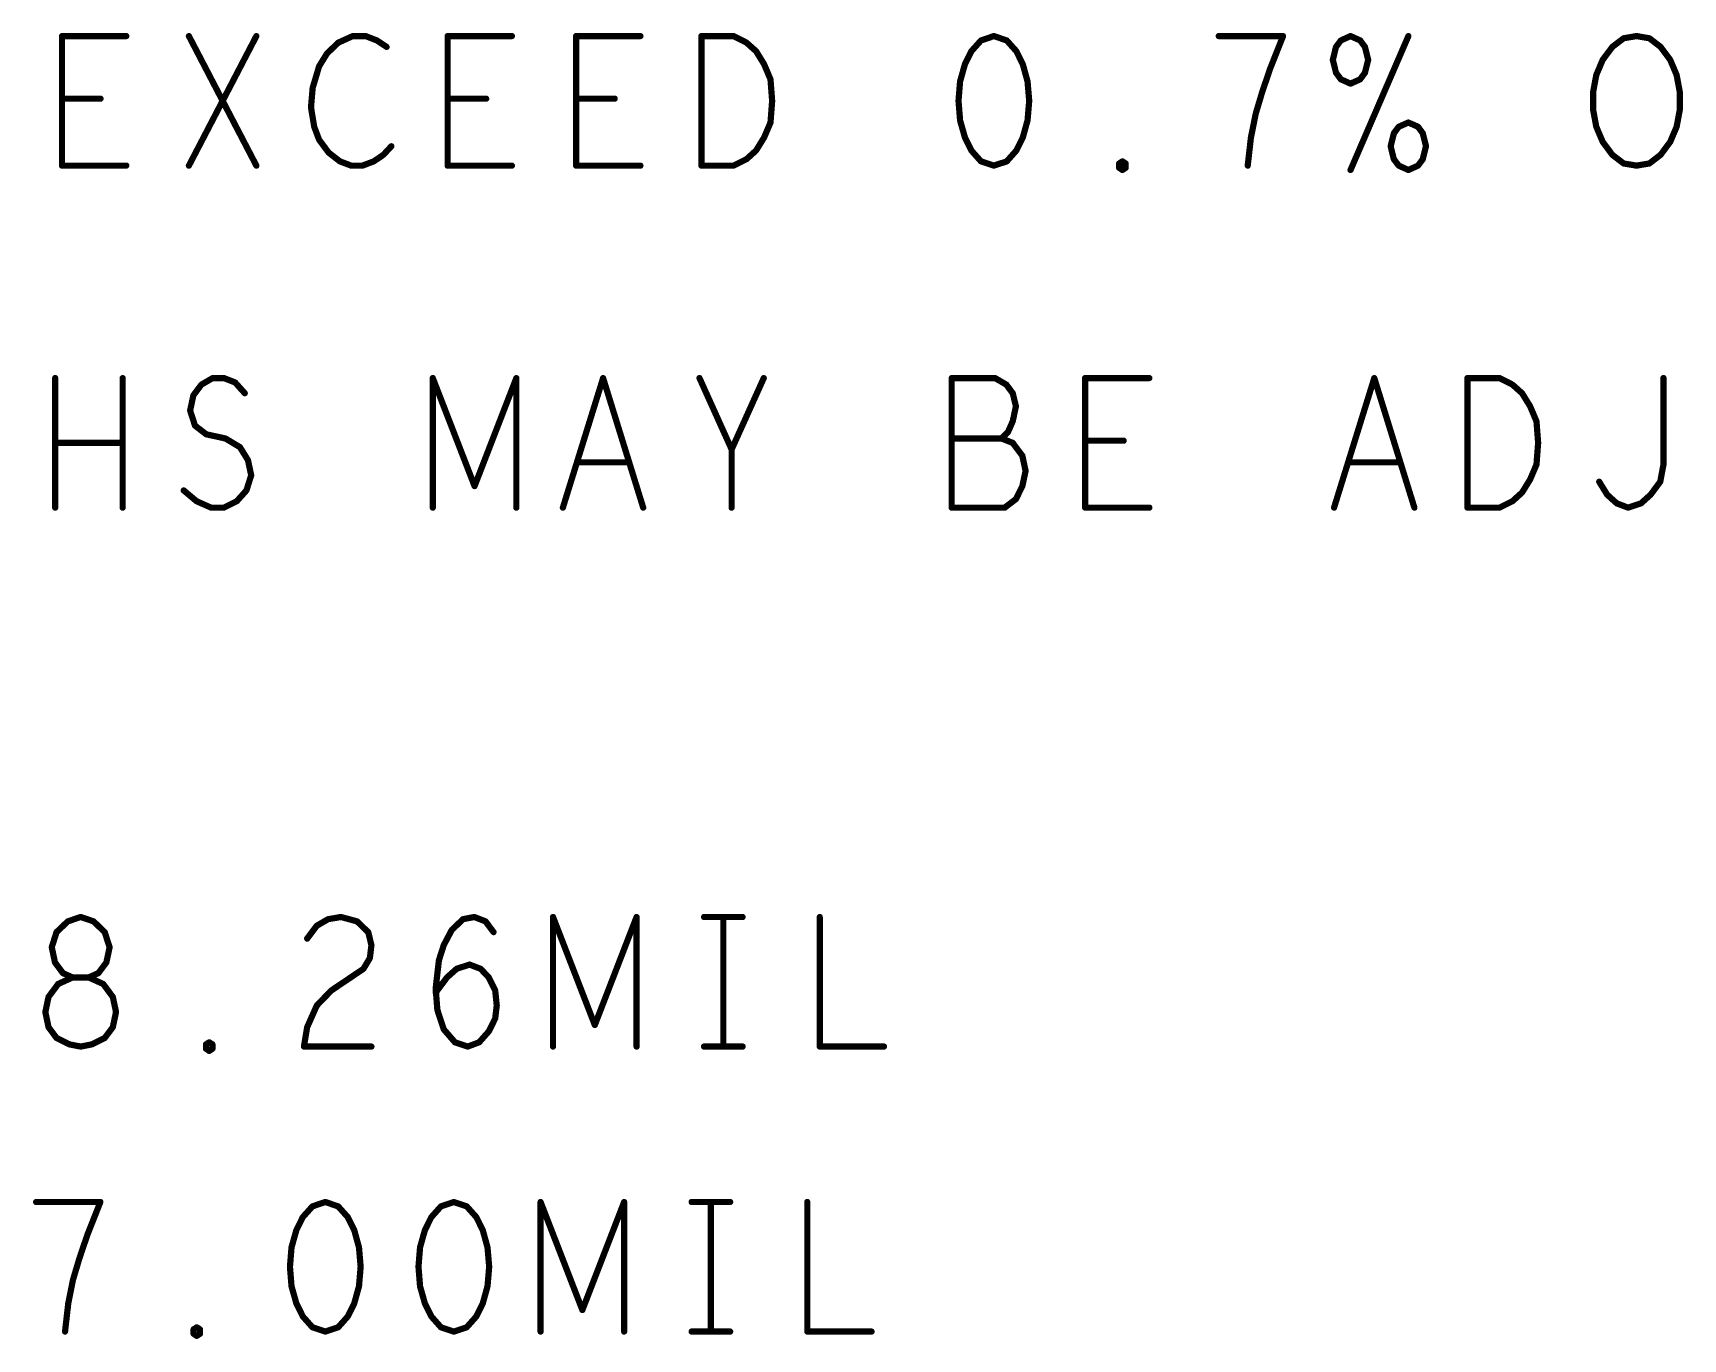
# Model space of a CAD drawing. Extents: x -18 to 16.1, y -6.6 to 15.5.
# Drawn here: x -12.851 to -11.259, y 9.844 to 11.104 of the extents above; entities that cross this region are included whole.
import ezdxf

# ---------------------------------------------------------------- set-up
doc = ezdxf.new("R2010")
doc.units = 0
doc.layers.get('0').update_dxf_attribs({"linetype": 'CONTINUOUS'})
doc.layers.add('FAB', color=13, linetype='CONTINUOUS')

# ---------------------------------------------------------------- blocks, each defined once
blk = doc.blocks.new('ROUND_1')
at = {"const_width": 0.003}
blk.add_lwpolyline([(-0.0015, 0, 1), (0.0015, 0, 1)], format="xyb", close=True, dxfattribs=at)

msp = doc.modelspace()

# ---------------------------------------------------------------- linework, layer by layer
at = {"layer": 'FAB', "const_width": 0.006}
for points in [[(-12.8229, 10.9761), (-12.8229, 11.1011)], [(-12.8229, 11.1011), (-12.7609, 11.1011)], [(-12.7005, 10.9761), (-12.6354, 11.1011)], [(-12.7005, 11.1011), (-12.6354, 10.9761)], [(-12.5563, 11.0948), (-12.5672, 11.0844)], [(-12.5424, 11.1011), (-12.5563, 11.0948)], [(-12.53, 11.1011), (-12.5424, 11.1011)], [(-12.5191, 11.0969), (-12.53, 11.1011)], [(-12.5098, 11.0907), (-12.5191, 11.0969)], [(-12.4509, 10.9761), (-12.4509, 11.1011)], [(-12.4509, 11.1011), (-12.3889, 11.1011)], [(-12.3269, 10.9761), (-12.3269, 11.1011)], [(-12.3269, 11.1011), (-12.2649, 11.1011)], [(-12.206, 10.9761), (-12.206, 11.1011)], [(-12.206, 11.1011), (-12.175, 11.1011)], [(-12.175, 11.1011), (-12.1626, 11.0948)], [(-12.1626, 11.0948), (-12.1533, 11.0865)], [(-11.9363, 11.0969), (-11.9456, 11.0865)], [(-11.9239, 11.1011), (-11.9363, 11.0969)], [(-11.9115, 11.0969), (-11.9239, 11.1011)], [(-11.9022, 11.0865), (-11.9115, 11.0969)], [(-11.6449, 11.1011), (-11.7069, 11.1011)], [(-11.6573, 11.0698), (-11.6449, 11.1011)], [(-11.5891, 11.0969), (-11.5938, 11.0907)], [(-11.5798, 11.1011), (-11.5891, 11.0969)], [(-11.5798, 10.9719), (-11.524, 11.1011)], [(-11.5705, 11.0969), (-11.5798, 11.1011)], [(-11.5659, 11.0907), (-11.5705, 11.0969)], [(-11.3272, 11.0907), (-11.3163, 11.099)], [(-11.3163, 11.099), (-11.3039, 11.1011)], [(-11.3039, 11.1011), (-11.2915, 11.099)], [(-11.2915, 11.099), (-11.2807, 11.0907)], [(-12.5672, 11.0844), (-12.5749, 11.0719)], [(-12.1533, 11.0865), (-12.1456, 11.074)], [(-11.9456, 11.0865), (-11.9518, 11.074)], [(-11.896, 11.074), (-11.9022, 11.0865)], [(-11.5938, 11.0907), (-11.5969, 11.0782)], [(-11.5969, 11.0782), (-11.5938, 11.0657)], [(-11.5628, 11.0782), (-11.5659, 11.0907)], [(-11.5659, 11.0657), (-11.5628, 11.0782)], [(-11.3427, 11.0636), (-11.3365, 11.0782)], [(-11.3365, 11.0782), (-11.3272, 11.0907)], [(-11.2807, 11.0907), (-11.2714, 11.0782)], [(-11.2714, 11.0782), (-11.2652, 11.0636)], [(-12.5749, 11.0719), (-12.5811, 11.0511)], [(-12.1456, 11.074), (-12.1394, 11.0594)], [(-11.9518, 11.074), (-11.9565, 11.0573)], [(-11.8914, 11.0573), (-11.896, 11.074)], [(-11.6651, 11.0469), (-11.6573, 11.0698)], [(-11.5938, 11.0657), (-11.5891, 11.0594)], [(-11.5705, 11.0594), (-11.5659, 11.0657)], [(-11.3458, 11.0469), (-11.3427, 11.0636)], [(-11.2652, 11.0636), (-11.2621, 11.0469)], [(-12.5811, 11.0511), (-12.5827, 11.0323)], [(-12.1394, 11.0594), (-12.1378, 11.0386)], [(-11.9565, 11.0573), (-11.958, 11.0386)], [(-11.8898, 11.0386), (-11.8914, 11.0573)], [(-11.6713, 11.0261), (-11.6651, 11.0469)], [(-11.5891, 11.0594), (-11.5798, 11.0552)], [(-11.5798, 11.0552), (-11.5705, 11.0594)], [(-11.3458, 11.0302), (-11.3458, 11.0469)], [(-11.2621, 11.0469), (-11.2621, 11.0302)], [(-12.7857, 11.0407), (-12.8229, 11.0407)], [(-12.5827, 11.0323), (-12.5796, 11.0136)], [(-12.4137, 11.0407), (-12.4509, 11.0407)], [(-12.2897, 11.0407), (-12.3269, 11.0407)], [(-12.1378, 11.0386), (-12.1394, 11.0177)], [(-11.958, 11.0386), (-11.9565, 11.0198)], [(-11.8914, 11.0198), (-11.8898, 11.0386)], [(-11.3427, 11.0136), (-11.3458, 11.0302)], [(-11.2621, 11.0302), (-11.2652, 11.0136)], [(-12.5796, 11.0136), (-12.5749, 11.0011)], [(-12.1394, 11.0177), (-12.1456, 11.0032)], [(-11.9565, 11.0198), (-11.9518, 11.0032)], [(-11.896, 11.0032), (-11.8914, 11.0198)], [(-11.6759, 11.0032), (-11.6713, 11.0261)], [(-11.5333, 11.0136), (-11.538, 11.0073)], [(-11.524, 11.0177), (-11.5333, 11.0136)], [(-11.5147, 11.0136), (-11.524, 11.0177)], [(-11.5101, 11.0073), (-11.5147, 11.0136)], [(-11.3365, 10.999), (-11.3427, 11.0136)], [(-11.2652, 11.0136), (-11.2714, 10.999)], [(-12.5749, 11.0011), (-12.5656, 10.9886)], [(-12.1456, 11.0032), (-12.1533, 10.9907)], [(-11.9518, 11.0032), (-11.9456, 10.9907)], [(-11.9022, 10.9907), (-11.896, 11.0032)], [(-11.679, 10.9761), (-11.6759, 11.0032)], [(-11.538, 11.0073), (-11.5411, 10.9948)], [(-11.507, 10.9948), (-11.5101, 11.0073)], [(-11.3272, 10.9865), (-11.3365, 10.999)], [(-11.2714, 10.999), (-11.2807, 10.9865)], [(-12.5656, 10.9886), (-12.5548, 10.9802)], [(-12.5222, 10.9802), (-12.5129, 10.9865)], [(-12.5129, 10.9865), (-12.5052, 10.9948)], [(-12.1626, 10.9823), (-12.175, 10.9761)], [(-12.1533, 10.9907), (-12.1626, 10.9823)], [(-11.9456, 10.9907), (-11.9363, 10.9802)], [(-11.9115, 10.9802), (-11.9022, 10.9907)], [(-11.5411, 10.9948), (-11.538, 10.9823)], [(-11.538, 10.9823), (-11.5333, 10.9761)], [(-11.5147, 10.9761), (-11.5101, 10.9823)], [(-11.5101, 10.9823), (-11.507, 10.9948)], [(-11.3163, 10.9782), (-11.3272, 10.9865)], [(-11.2807, 10.9865), (-11.2915, 10.9782)], [(-12.7609, 10.9761), (-12.8229, 10.9761)], [(-12.5548, 10.9802), (-12.5439, 10.9761)], [(-12.5439, 10.9761), (-12.5331, 10.9761)], [(-12.5331, 10.9761), (-12.5222, 10.9802)], [(-12.3889, 10.9761), (-12.4509, 10.9761)], [(-12.2649, 10.9761), (-12.3269, 10.9761)], [(-12.175, 10.9761), (-12.206, 10.9761)], [(-11.9363, 10.9802), (-11.9239, 10.9761)], [(-11.9239, 10.9761), (-11.9115, 10.9802)], [(-11.803, 10.9782), (-11.7999, 10.9802)], [(-11.803, 10.974), (-11.803, 10.9782)], [(-11.7999, 10.9719), (-11.803, 10.974)], [(-11.7999, 10.9802), (-11.7968, 10.9782)], [(-11.7968, 10.974), (-11.7999, 10.9719)], [(-11.7968, 10.9782), (-11.7968, 10.974)], [(-11.5333, 10.9761), (-11.524, 10.9719)], [(-11.524, 10.9719), (-11.5147, 10.9761)], [(-11.3039, 10.9761), (-11.3163, 10.9782)], [(-11.2915, 10.9782), (-11.3039, 10.9761)], [(-12.8295, 10.6461), (-12.8295, 10.7711)], [(-12.7644, 10.7711), (-12.7644, 10.6461)], [(-12.6962, 10.7544), (-12.6884, 10.7648)], [(-12.6884, 10.7648), (-12.6776, 10.7711)], [(-12.6776, 10.7711), (-12.6667, 10.7711)], [(-12.6667, 10.7711), (-12.6559, 10.7669)], [(-12.6559, 10.7669), (-12.6466, 10.7565)], [(-12.4652, 10.6461), (-12.4652, 10.7711)], [(-12.4652, 10.7711), (-12.4249, 10.6669)], [(-12.4249, 10.6669), (-12.3846, 10.7711)], [(-12.3846, 10.7711), (-12.3846, 10.6461)], [(-12.3397, 10.6461), (-12.3009, 10.7711)], [(-12.3009, 10.7711), (-12.2622, 10.6461)], [(-12.1769, 10.7023), (-12.2079, 10.7711)], [(-12.1459, 10.7711), (-12.1769, 10.7023)], [(-11.9227, 10.7711), (-11.9646, 10.7711)], [(-11.9646, 10.7711), (-11.9646, 10.6461)], [(-11.9119, 10.7648), (-11.9227, 10.7711)], [(-11.9057, 10.7565), (-11.9119, 10.7648)], [(-11.8359, 10.6461), (-11.8359, 10.7711)], [(-11.8359, 10.7711), (-11.7739, 10.7711)], [(-11.5957, 10.6461), (-11.5569, 10.7711)], [(-11.5569, 10.7711), (-11.5182, 10.6461)], [(-11.467, 10.6461), (-11.467, 10.7711)], [(-11.467, 10.7711), (-11.436, 10.7711)], [(-11.436, 10.7711), (-11.4236, 10.7648)], [(-11.4236, 10.7648), (-11.4143, 10.7565)], [(-11.2779, 10.6877), (-11.2779, 10.7711)], [(-12.6993, 10.7398), (-12.6962, 10.7544)], [(-11.9026, 10.744), (-11.9057, 10.7565)], [(-11.9057, 10.7294), (-11.9026, 10.744)], [(-11.4143, 10.7565), (-11.4066, 10.744)], [(-11.4066, 10.744), (-11.4004, 10.7294)], [(-12.6946, 10.7252), (-12.6993, 10.7398)], [(-11.9103, 10.719), (-11.9057, 10.7294)], [(-11.4004, 10.7294), (-11.3988, 10.7086)], [(-12.6838, 10.7169), (-12.6946, 10.7252)], [(-12.6652, 10.7128), (-12.6838, 10.7169)], [(-12.6512, 10.7044), (-12.6652, 10.7128)], [(-11.9165, 10.7128), (-11.9646, 10.7128)], [(-11.9165, 10.7128), (-11.9103, 10.719)], [(-11.9057, 10.7086), (-11.9165, 10.7128)], [(-11.7987, 10.7107), (-11.8359, 10.7107)], [(-12.7644, 10.7086), (-12.8295, 10.7086)], [(-12.6435, 10.6919), (-12.6512, 10.7044)], [(-12.1769, 10.6461), (-12.1769, 10.7023)], [(-11.8964, 10.6961), (-11.9057, 10.7086)], [(-11.8933, 10.6815), (-11.8964, 10.6961)], [(-11.3988, 10.7086), (-11.4004, 10.6877)], [(-12.6404, 10.6773), (-12.6435, 10.6919)], [(-12.2761, 10.6898), (-12.3257, 10.6898)], [(-11.8964, 10.6669), (-11.8933, 10.6815)], [(-11.5321, 10.6898), (-11.5817, 10.6898)], [(-11.4004, 10.6877), (-11.4066, 10.6732)], [(-11.281, 10.6711), (-11.2779, 10.6877)], [(-12.7055, 10.6627), (-12.6931, 10.6523)], [(-12.6543, 10.6523), (-12.645, 10.6627)], [(-12.645, 10.6627), (-12.6404, 10.6773)], [(-11.9026, 10.6544), (-11.8964, 10.6669)], [(-11.4066, 10.6732), (-11.4143, 10.6607)], [(-11.3399, 10.6711), (-11.3322, 10.6586)], [(-11.2903, 10.6586), (-11.281, 10.6711)], [(-12.6931, 10.6523), (-12.6791, 10.6461)], [(-12.6667, 10.6461), (-12.6543, 10.6523)], [(-11.9134, 10.6461), (-11.9026, 10.6544)], [(-11.4236, 10.6523), (-11.436, 10.6461)], [(-11.4143, 10.6607), (-11.4236, 10.6523)], [(-11.3322, 10.6586), (-11.3229, 10.6502)], [(-11.3229, 10.6502), (-11.312, 10.6461)], [(-11.312, 10.6461), (-11.2996, 10.6502)], [(-11.2996, 10.6502), (-11.2903, 10.6586)], [(-12.6791, 10.6461), (-12.6667, 10.6461)], [(-11.9646, 10.6461), (-11.9134, 10.6461)], [(-11.7739, 10.6461), (-11.8359, 10.6461)], [(-11.436, 10.6461), (-11.467, 10.6461)], [(-12.8173, 10.2469), (-12.8049, 10.2511)], [(-12.8049, 10.2511), (-12.7925, 10.2469)], [(-12.5771, 10.2427), (-12.5662, 10.249)], [(-12.5662, 10.249), (-12.5538, 10.2511)], [(-12.5538, 10.2511), (-12.5383, 10.2469)], [(-12.4469, 10.2386), (-12.436, 10.249)], [(-12.436, 10.249), (-12.4252, 10.2511)], [(-12.4252, 10.2511), (-12.4143, 10.2469)], [(-12.3492, 10.1261), (-12.3492, 10.2511)], [(-12.3492, 10.2511), (-12.3089, 10.1469)], [(-12.3089, 10.1469), (-12.2686, 10.2511)], [(-12.2686, 10.2511), (-12.2686, 10.1261)], [(-12.2035, 10.2511), (-12.1663, 10.2511)], [(-12.1849, 10.2511), (-12.1849, 10.1261)], [(-12.0919, 10.2511), (-12.0919, 10.1261)], [(-12.8328, 10.2219), (-12.8282, 10.2365)], [(-12.8282, 10.2365), (-12.8173, 10.2469)], [(-12.7925, 10.2469), (-12.7817, 10.2365)], [(-12.7817, 10.2365), (-12.777, 10.2219)], [(-12.5864, 10.2303), (-12.5771, 10.2427)], [(-12.5383, 10.2469), (-12.5275, 10.2365)], [(-12.5275, 10.2365), (-12.5244, 10.224)], [(-12.4546, 10.224), (-12.4469, 10.2386)], [(-12.4143, 10.2469), (-12.4066, 10.2365)], [(-12.8297, 10.2073), (-12.8328, 10.2219)], [(-12.777, 10.2219), (-12.7801, 10.2073)], [(-12.5244, 10.224), (-12.5259, 10.2115)], [(-12.4593, 10.2094), (-12.4546, 10.224)], [(-12.822, 10.1969), (-12.8297, 10.2073)], [(-12.7801, 10.2073), (-12.7879, 10.1969)], [(-12.5321, 10.2011), (-12.5631, 10.1802)], [(-12.5259, 10.2115), (-12.5321, 10.2011)], [(-12.4624, 10.1823), (-12.4593, 10.2094)], [(-12.4515, 10.1928), (-12.4422, 10.2011)], [(-12.4422, 10.2011), (-12.4298, 10.2052)], [(-12.4298, 10.2052), (-12.419, 10.2011)], [(-12.419, 10.2011), (-12.4112, 10.1928)], [(-12.8266, 10.1865), (-12.8359, 10.174)], [(-12.8127, 10.1928), (-12.8266, 10.1865)], [(-12.8127, 10.1928), (-12.822, 10.1969)], [(-12.7972, 10.1928), (-12.8127, 10.1928)], [(-12.7972, 10.1928), (-12.8127, 10.1928)], [(-12.7879, 10.1969), (-12.7972, 10.1928)], [(-12.7832, 10.1865), (-12.7972, 10.1928)], [(-12.7739, 10.174), (-12.7832, 10.1865)], [(-12.4624, 10.1782), (-12.4515, 10.1928)], [(-12.4112, 10.1928), (-12.405, 10.1802)], [(-12.8359, 10.174), (-12.839, 10.1594)], [(-12.7708, 10.1594), (-12.7739, 10.174)], [(-12.5631, 10.1802), (-12.5771, 10.1657)], [(-12.4608, 10.1615), (-12.4624, 10.1823)], [(-12.405, 10.1802), (-12.4035, 10.1657)], [(-12.839, 10.1594), (-12.8359, 10.1448)], [(-12.7739, 10.1448), (-12.7708, 10.1594)], [(-12.5771, 10.1657), (-12.5864, 10.1448)], [(-12.4546, 10.1427), (-12.4608, 10.1615)], [(-12.405, 10.1532), (-12.4112, 10.1407)], [(-12.4035, 10.1657), (-12.405, 10.1532)], [(-12.8359, 10.1448), (-12.8282, 10.1344)], [(-12.7817, 10.1344), (-12.7739, 10.1448)], [(-12.5864, 10.1448), (-12.5895, 10.1261)], [(-12.4438, 10.1302), (-12.4546, 10.1427)], [(-12.4112, 10.1407), (-12.4205, 10.1302)], [(-12.8282, 10.1344), (-12.8158, 10.1282)], [(-12.8158, 10.1282), (-12.8049, 10.1261)], [(-12.8049, 10.1261), (-12.7941, 10.1282)], [(-12.7941, 10.1282), (-12.7817, 10.1344)], [(-12.684, 10.1282), (-12.6809, 10.1302)], [(-12.684, 10.124), (-12.684, 10.1282)], [(-12.6809, 10.1219), (-12.684, 10.124)], [(-12.6809, 10.1302), (-12.6778, 10.1282)], [(-12.6778, 10.124), (-12.6809, 10.1219)], [(-12.6778, 10.1282), (-12.6778, 10.124)], [(-12.5895, 10.1261), (-12.5244, 10.1261)], [(-12.4314, 10.1261), (-12.4438, 10.1302)], [(-12.4205, 10.1302), (-12.4314, 10.1261)], [(-12.2035, 10.1261), (-12.1663, 10.1261)], [(-12.0919, 10.1261), (-12.0299, 10.1261)], [(-12.7859, 9.9761), (-12.8479, 9.9761)], [(-12.7983, 9.9448), (-12.7859, 9.9761)], [(-12.5813, 9.9719), (-12.5906, 9.9615)], [(-12.5689, 9.9761), (-12.5813, 9.9719)], [(-12.5565, 9.9719), (-12.5689, 9.9761)], [(-12.5472, 9.9615), (-12.5565, 9.9719)], [(-12.4573, 9.9719), (-12.4666, 9.9615)], [(-12.4449, 9.9761), (-12.4573, 9.9719)], [(-12.4325, 9.9719), (-12.4449, 9.9761)], [(-12.4232, 9.9615), (-12.4325, 9.9719)], [(-12.3612, 9.8511), (-12.3612, 9.9761)], [(-12.3612, 9.9761), (-12.3209, 9.8719)], [(-12.3209, 9.8719), (-12.2806, 9.9761)], [(-12.2806, 9.9761), (-12.2806, 9.8511)], [(-12.2155, 9.9761), (-12.1783, 9.9761)], [(-12.1969, 9.9761), (-12.1969, 9.8511)], [(-12.1039, 9.9761), (-12.1039, 9.8511)], [(-12.5968, 9.949), (-12.6015, 9.9323)], [(-12.5906, 9.9615), (-12.5968, 9.949)], [(-12.541, 9.949), (-12.5472, 9.9615)], [(-12.5364, 9.9323), (-12.541, 9.949)], [(-12.4728, 9.949), (-12.4775, 9.9323)], [(-12.4666, 9.9615), (-12.4728, 9.949)], [(-12.417, 9.949), (-12.4232, 9.9615)], [(-12.4124, 9.9323), (-12.417, 9.949)], [(-12.8061, 9.9219), (-12.7983, 9.9448)], [(-12.6015, 9.9323), (-12.603, 9.9136)], [(-12.5348, 9.9136), (-12.5364, 9.9323)], [(-12.4775, 9.9323), (-12.479, 9.9136)], [(-12.4108, 9.9136), (-12.4124, 9.9323)], [(-12.8123, 9.9011), (-12.8061, 9.9219)], [(-12.8169, 9.8782), (-12.8123, 9.9011)], [(-12.603, 9.9136), (-12.6015, 9.8948)], [(-12.5364, 9.8948), (-12.5348, 9.9136)], [(-12.479, 9.9136), (-12.4775, 9.8948)], [(-12.4124, 9.8948), (-12.4108, 9.9136)], [(-12.6015, 9.8948), (-12.5968, 9.8782)], [(-12.541, 9.8782), (-12.5364, 9.8948)], [(-12.4775, 9.8948), (-12.4728, 9.8782)], [(-12.417, 9.8782), (-12.4124, 9.8948)], [(-12.82, 9.8511), (-12.8169, 9.8782)], [(-12.5968, 9.8782), (-12.5906, 9.8657)], [(-12.5472, 9.8657), (-12.541, 9.8782)], [(-12.4728, 9.8782), (-12.4666, 9.8657)], [(-12.4232, 9.8657), (-12.417, 9.8782)], [(-12.696, 9.8532), (-12.6929, 9.8552)], [(-12.696, 9.849), (-12.696, 9.8532)], [(-12.6929, 9.8552), (-12.6898, 9.8532)], [(-12.6898, 9.8532), (-12.6898, 9.849)], [(-12.5906, 9.8657), (-12.5813, 9.8552)], [(-12.5813, 9.8552), (-12.5689, 9.8511)], [(-12.5689, 9.8511), (-12.5565, 9.8552)], [(-12.5565, 9.8552), (-12.5472, 9.8657)], [(-12.4666, 9.8657), (-12.4573, 9.8552)], [(-12.4573, 9.8552), (-12.4449, 9.8511)], [(-12.4449, 9.8511), (-12.4325, 9.8552)], [(-12.4325, 9.8552), (-12.4232, 9.8657)], [(-12.2155, 9.8511), (-12.1783, 9.8511)], [(-12.1039, 9.8511), (-12.0419, 9.8511)], [(-12.6929, 9.8469), (-12.696, 9.849)], [(-12.6898, 9.849), (-12.6929, 9.8469)]]:
    msp.add_lwpolyline(points, dxfattribs=at)

# ---------------------------------------------------------------- block references
at = {"layer": 'FAB'}
for p in [(-12.8229, 11.1011), (-12.8229, 11.1011), (-12.7609, 11.1011), (-12.7005, 11.1011), (-12.6354, 11.1011), (-12.5563, 11.0948), (-12.5563, 11.0948), (-12.5424, 11.1011), (-12.5424, 11.1011), (-12.53, 11.1011), (-12.53, 11.1011), (-12.5191, 11.0969), (-12.5191, 11.0969), (-12.4509, 11.1011), (-12.4509, 11.1011), (-12.3889, 11.1011), (-12.3269, 11.1011), (-12.3269, 11.1011), (-12.2649, 11.1011), (-12.206, 11.1011), (-12.206, 11.1011), (-12.175, 11.1011), (-12.175, 11.1011), (-12.1626, 11.0948), (-12.1626, 11.0948), (-11.9363, 11.0969), (-11.9363, 11.0969), (-11.9239, 11.1011), (-11.9239, 11.1011), (-11.9115, 11.0969), (-11.9115, 11.0969), (-11.7069, 11.1011), (-11.6449, 11.1011), (-11.6449, 11.1011), (-11.5891, 11.0969), (-11.5891, 11.0969), (-11.5798, 11.1011), (-11.5798, 11.1011), (-11.5705, 11.0969), (-11.5705, 11.0969), (-11.524, 11.1011), (-11.3163, 11.099), (-11.3163, 11.099), (-11.3039, 11.1011), (-11.3039, 11.1011), (-11.2915, 11.099), (-11.2915, 11.099), (-12.5672, 11.0844), (-12.5672, 11.0844), (-12.5098, 11.0907), (-12.1533, 11.0865), (-12.1533, 11.0865), (-11.9456, 11.0865), (-11.9456, 11.0865), (-11.9022, 11.0865), (-11.9022, 11.0865), (-11.5969, 11.0782), (-11.5969, 11.0782), (-11.5938, 11.0907), (-11.5938, 11.0907), (-11.5659, 11.0907), (-11.5659, 11.0907), (-11.5628, 11.0782), (-11.5628, 11.0782), (-11.3365, 11.0782), (-11.3365, 11.0782), (-11.3272, 11.0907), (-11.3272, 11.0907), (-11.2807, 11.0907), (-11.2807, 11.0907), (-11.2714, 11.0782), (-11.2714, 11.0782), (-12.5749, 11.0719), (-12.5749, 11.0719), (-12.1456, 11.074), (-12.1456, 11.074), (-11.9518, 11.074), (-11.9518, 11.074), (-11.896, 11.074), (-11.896, 11.074), (-11.6573, 11.0698), (-11.6573, 11.0698), (-11.5938, 11.0657), (-11.5938, 11.0657), (-11.5659, 11.0657), (-11.5659, 11.0657), (-11.3427, 11.0636), (-11.3427, 11.0636), (-11.2652, 11.0636), (-11.2652, 11.0636), (-12.5811, 11.0511), (-12.5811, 11.0511), (-12.1394, 11.0594), (-12.1394, 11.0594), (-11.9565, 11.0573), (-11.9565, 11.0573), (-11.8914, 11.0573), (-11.8914, 11.0573), (-11.6651, 11.0469), (-11.6651, 11.0469), (-11.5891, 11.0594), (-11.5891, 11.0594), (-11.5798, 11.0552), (-11.5798, 11.0552), (-11.5705, 11.0594), (-11.5705, 11.0594), (-11.3458, 11.0469), (-11.3458, 11.0469), (-11.2621, 11.0469), (-11.2621, 11.0469), (-12.8229, 11.0407), (-12.7857, 11.0407), (-12.5827, 11.0323), (-12.5827, 11.0323), (-12.4509, 11.0407), (-12.4137, 11.0407), (-12.3269, 11.0407), (-12.2897, 11.0407), (-12.1378, 11.0386), (-12.1378, 11.0386), (-11.958, 11.0386), (-11.958, 11.0386), (-11.8898, 11.0386), (-11.8898, 11.0386), (-11.3458, 11.0302), (-11.3458, 11.0302), (-11.2621, 11.0302), (-11.2621, 11.0302), (-12.5796, 11.0136), (-12.5796, 11.0136), (-12.1394, 11.0177), (-12.1394, 11.0177), (-11.9565, 11.0198), (-11.9565, 11.0198), (-11.8914, 11.0198), (-11.8914, 11.0198), (-11.6713, 11.0261), (-11.6713, 11.0261), (-11.5333, 11.0136), (-11.5333, 11.0136), (-11.524, 11.0177), (-11.524, 11.0177), (-11.5147, 11.0136), (-11.5147, 11.0136), (-11.3427, 11.0136), (-11.3427, 11.0136), (-11.2652, 11.0136), (-11.2652, 11.0136), (-12.5749, 11.0011), (-12.5749, 11.0011), (-12.1456, 11.0032), (-12.1456, 11.0032), (-11.9518, 11.0032), (-11.9518, 11.0032), (-11.896, 11.0032), (-11.896, 11.0032), (-11.6759, 11.0032), (-11.6759, 11.0032), (-11.538, 11.0073), (-11.538, 11.0073), (-11.5101, 11.0073), (-11.5101, 11.0073), (-11.3365, 10.999), (-11.3365, 10.999), (-11.2714, 10.999), (-11.2714, 10.999), (-12.5656, 10.9886), (-12.5656, 10.9886), (-12.5129, 10.9865), (-12.5129, 10.9865), (-12.5052, 10.9948), (-12.1626, 10.9823), (-12.1626, 10.9823), (-12.1533, 10.9907), (-12.1533, 10.9907), (-11.9456, 10.9907), (-11.9456, 10.9907), (-11.9022, 10.9907), (-11.9022, 10.9907), (-11.5411, 10.9948), (-11.5411, 10.9948), (-11.538, 10.9823), (-11.538, 10.9823), (-11.5101, 10.9823), (-11.5101, 10.9823), (-11.507, 10.9948), (-11.507, 10.9948), (-11.3272, 10.9865), (-11.3272, 10.9865), (-11.2807, 10.9865), (-11.2807, 10.9865), (-12.8229, 10.9761), (-12.8229, 10.9761), (-12.7609, 10.9761), (-12.7005, 10.9761), (-12.6354, 10.9761), (-12.5548, 10.9802), (-12.5548, 10.9802), (-12.5439, 10.9761), (-12.5439, 10.9761), (-12.5331, 10.9761), (-12.5331, 10.9761), (-12.5222, 10.9802), (-12.5222, 10.9802), (-12.4509, 10.9761), (-12.4509, 10.9761), (-12.3889, 10.9761), (-12.3269, 10.9761), (-12.3269, 10.9761), (-12.2649, 10.9761), (-12.206, 10.9761), (-12.206, 10.9761), (-12.175, 10.9761), (-12.175, 10.9761), (-11.9363, 10.9802), (-11.9363, 10.9802), (-11.9239, 10.9761), (-11.9239, 10.9761), (-11.9115, 10.9802), (-11.9115, 10.9802), (-11.803, 10.9782), (-11.803, 10.9782), (-11.803, 10.974), (-11.803, 10.974), (-11.7999, 10.9802), (-11.7999, 10.9802), (-11.7999, 10.9719), (-11.7999, 10.9719), (-11.7968, 10.9782), (-11.7968, 10.9782), (-11.7968, 10.974), (-11.7968, 10.974), (-11.679, 10.9761), (-11.5798, 10.9719), (-11.5333, 10.9761), (-11.5333, 10.9761), (-11.524, 10.9719), (-11.524, 10.9719), (-11.5147, 10.9761), (-11.5147, 10.9761), (-11.3163, 10.9782), (-11.3163, 10.9782), (-11.3039, 10.9761), (-11.3039, 10.9761), (-11.2915, 10.9782), (-11.2915, 10.9782), (-12.8295, 10.7711), (-12.7644, 10.7711), (-12.6884, 10.7648), (-12.6884, 10.7648), (-12.6776, 10.7711), (-12.6776, 10.7711), (-12.6667, 10.7711), (-12.6667, 10.7711), (-12.6559, 10.7669), (-12.6559, 10.7669), (-12.4652, 10.7711), (-12.4652, 10.7711), (-12.3846, 10.7711), (-12.3846, 10.7711), (-12.3009, 10.7711), (-12.3009, 10.7711), (-12.2079, 10.7711), (-12.1459, 10.7711), (-11.9646, 10.7711), (-11.9646, 10.7711), (-11.9227, 10.7711), (-11.9227, 10.7711), (-11.9119, 10.7648), (-11.9119, 10.7648), (-11.8359, 10.7711), (-11.8359, 10.7711), (-11.7739, 10.7711), (-11.5569, 10.7711), (-11.5569, 10.7711), (-11.467, 10.7711), (-11.467, 10.7711), (-11.436, 10.7711), (-11.436, 10.7711), (-11.4236, 10.7648), (-11.4236, 10.7648), (-11.2779, 10.7711), (-12.6962, 10.7544), (-12.6962, 10.7544), (-12.6466, 10.7565), (-11.9057, 10.7565), (-11.9057, 10.7565), (-11.9026, 10.744), (-11.9026, 10.744), (-11.4143, 10.7565), (-11.4143, 10.7565), (-11.4066, 10.744), (-11.4066, 10.744), (-12.6993, 10.7398), (-12.6993, 10.7398), (-11.9057, 10.7294), (-11.9057, 10.7294), (-11.4004, 10.7294), (-11.4004, 10.7294), (-12.6946, 10.7252), (-12.6946, 10.7252), (-12.6838, 10.7169), (-12.6838, 10.7169), (-12.6652, 10.7128), (-12.6652, 10.7128), (-11.9646, 10.7128), (-11.9165, 10.7128), (-11.9165, 10.7128), (-11.9165, 10.7128), (-11.9103, 10.719), (-11.9103, 10.719), (-11.8359, 10.7107), (-11.7987, 10.7107), (-12.8295, 10.7086), (-12.7644, 10.7086), (-12.6512, 10.7044), (-12.6512, 10.7044), (-12.1769, 10.7023), (-12.1769, 10.7023), (-12.1769, 10.7023), (-11.9057, 10.7086), (-11.9057, 10.7086), (-11.8964, 10.6961), (-11.8964, 10.6961), (-11.3988, 10.7086), (-11.3988, 10.7086), (-12.6435, 10.6919), (-12.6435, 10.6919), (-12.3257, 10.6898), (-12.2761, 10.6898), (-11.8933, 10.6815), (-11.8933, 10.6815), (-11.5817, 10.6898), (-11.5321, 10.6898), (-11.4004, 10.6877), (-11.4004, 10.6877), (-11.2779, 10.6877), (-11.2779, 10.6877), (-12.7055, 10.6627), (-12.645, 10.6627), (-12.645, 10.6627), (-12.6404, 10.6773), (-12.6404, 10.6773), (-12.4249, 10.6669), (-12.4249, 10.6669), (-11.8964, 10.6669), (-11.8964, 10.6669), (-11.4066, 10.6732), (-11.4066, 10.6732), (-11.3399, 10.6711), (-11.281, 10.6711), (-11.281, 10.6711), (-12.6931, 10.6523), (-12.6931, 10.6523), (-12.6543, 10.6523), (-12.6543, 10.6523), (-11.9026, 10.6544), (-11.9026, 10.6544), (-11.4236, 10.6523), (-11.4236, 10.6523), (-11.4143, 10.6607), (-11.4143, 10.6607), (-11.3322, 10.6586), (-11.3322, 10.6586), (-11.3229, 10.6502), (-11.3229, 10.6502), (-11.2996, 10.6502), (-11.2996, 10.6502), (-11.2903, 10.6586), (-11.2903, 10.6586), (-12.8295, 10.6461), (-12.7644, 10.6461), (-12.6791, 10.6461), (-12.6791, 10.6461), (-12.6667, 10.6461), (-12.6667, 10.6461), (-12.4652, 10.6461), (-12.3846, 10.6461), (-12.3397, 10.6461), (-12.2622, 10.6461), (-12.1769, 10.6461), (-11.9646, 10.6461), (-11.9646, 10.6461), (-11.9134, 10.6461), (-11.9134, 10.6461), (-11.8359, 10.6461), (-11.8359, 10.6461), (-11.7739, 10.6461), (-11.5957, 10.6461), (-11.5182, 10.6461), (-11.467, 10.6461), (-11.467, 10.6461), (-11.436, 10.6461), (-11.436, 10.6461), (-11.312, 10.6461), (-11.312, 10.6461), (-12.8049, 10.2511), (-12.8049, 10.2511), (-12.5662, 10.249), (-12.5662, 10.249), (-12.5538, 10.2511), (-12.5538, 10.2511), (-12.436, 10.249), (-12.436, 10.249), (-12.4252, 10.2511), (-12.4252, 10.2511), (-12.3492, 10.2511), (-12.3492, 10.2511), (-12.2686, 10.2511), (-12.2686, 10.2511), (-12.2035, 10.2511), (-12.1849, 10.2511), (-12.1663, 10.2511), (-12.0919, 10.2511), (-12.8282, 10.2365), (-12.8282, 10.2365), (-12.8173, 10.2469), (-12.8173, 10.2469), (-12.7925, 10.2469), (-12.7925, 10.2469), (-12.7817, 10.2365), (-12.7817, 10.2365), (-12.5771, 10.2427), (-12.5771, 10.2427), (-12.5383, 10.2469), (-12.5383, 10.2469), (-12.5275, 10.2365), (-12.5275, 10.2365), (-12.4469, 10.2386), (-12.4469, 10.2386), (-12.4143, 10.2469), (-12.4143, 10.2469), (-12.4066, 10.2365), (-12.8328, 10.2219), (-12.8328, 10.2219), (-12.777, 10.2219), (-12.777, 10.2219), (-12.5864, 10.2303), (-12.5244, 10.224), (-12.5244, 10.224), (-12.4546, 10.224), (-12.4546, 10.224), (-12.8297, 10.2073), (-12.8297, 10.2073), (-12.7801, 10.2073), (-12.7801, 10.2073), (-12.5321, 10.2011), (-12.5321, 10.2011), (-12.5259, 10.2115), (-12.5259, 10.2115), (-12.4593, 10.2094), (-12.4593, 10.2094), (-12.4422, 10.2011), (-12.4422, 10.2011), (-12.4298, 10.2052), (-12.4298, 10.2052), (-12.419, 10.2011), (-12.419, 10.2011), (-12.8266, 10.1865), (-12.8266, 10.1865), (-12.822, 10.1969), (-12.822, 10.1969), (-12.8127, 10.1928), (-12.8127, 10.1928), (-12.8127, 10.1928), (-12.8127, 10.1928), (-12.7972, 10.1928), (-12.7972, 10.1928), (-12.7972, 10.1928), (-12.7972, 10.1928), (-12.7879, 10.1969), (-12.7879, 10.1969), (-12.7832, 10.1865), (-12.7832, 10.1865), (-12.4515, 10.1928), (-12.4515, 10.1928), (-12.4112, 10.1928), (-12.4112, 10.1928), (-12.8359, 10.174), (-12.8359, 10.174), (-12.7739, 10.174), (-12.7739, 10.174), (-12.5631, 10.1802), (-12.5631, 10.1802), (-12.4624, 10.1823), (-12.4624, 10.1823), (-12.4624, 10.1782), (-12.405, 10.1802), (-12.405, 10.1802), (-12.839, 10.1594), (-12.839, 10.1594), (-12.7708, 10.1594), (-12.7708, 10.1594), (-12.5771, 10.1657), (-12.5771, 10.1657), (-12.4608, 10.1615), (-12.4608, 10.1615), (-12.405, 10.1532), (-12.405, 10.1532), (-12.4035, 10.1657), (-12.4035, 10.1657), (-12.8359, 10.1448), (-12.8359, 10.1448), (-12.7739, 10.1448), (-12.7739, 10.1448), (-12.5864, 10.1448), (-12.5864, 10.1448), (-12.4546, 10.1427), (-12.4546, 10.1427), (-12.4112, 10.1407), (-12.4112, 10.1407), (-12.3089, 10.1469), (-12.3089, 10.1469), (-12.8282, 10.1344), (-12.8282, 10.1344), (-12.8158, 10.1282), (-12.8158, 10.1282), (-12.8049, 10.1261), (-12.8049, 10.1261), (-12.7941, 10.1282), (-12.7941, 10.1282), (-12.7817, 10.1344), (-12.7817, 10.1344), (-12.684, 10.1282), (-12.684, 10.1282), (-12.684, 10.124), (-12.684, 10.124), (-12.6809, 10.1302), (-12.6809, 10.1302), (-12.6809, 10.1219), (-12.6809, 10.1219), (-12.6778, 10.1282), (-12.6778, 10.1282), (-12.6778, 10.124), (-12.6778, 10.124), (-12.5895, 10.1261), (-12.5895, 10.1261), (-12.5244, 10.1261), (-12.4438, 10.1302), (-12.4438, 10.1302), (-12.4314, 10.1261), (-12.4314, 10.1261), (-12.4205, 10.1302), (-12.4205, 10.1302), (-12.3492, 10.1261), (-12.2686, 10.1261), (-12.2035, 10.1261), (-12.1849, 10.1261), (-12.1663, 10.1261), (-12.0919, 10.1261), (-12.0919, 10.1261), (-12.0299, 10.1261), (-12.8479, 9.9761), (-12.7859, 9.9761), (-12.7859, 9.9761), (-12.5813, 9.9719), (-12.5813, 9.9719), (-12.5689, 9.9761), (-12.5689, 9.9761), (-12.5565, 9.9719), (-12.5565, 9.9719), (-12.4573, 9.9719), (-12.4573, 9.9719), (-12.4449, 9.9761), (-12.4449, 9.9761), (-12.4325, 9.9719), (-12.4325, 9.9719), (-12.3612, 9.9761), (-12.3612, 9.9761), (-12.2806, 9.9761), (-12.2806, 9.9761), (-12.2155, 9.9761), (-12.1969, 9.9761), (-12.1783, 9.9761), (-12.1039, 9.9761), (-12.5968, 9.949), (-12.5968, 9.949), (-12.5906, 9.9615), (-12.5906, 9.9615), (-12.5472, 9.9615), (-12.5472, 9.9615), (-12.541, 9.949), (-12.541, 9.949), (-12.4728, 9.949), (-12.4728, 9.949), (-12.4666, 9.9615), (-12.4666, 9.9615), (-12.4232, 9.9615), (-12.4232, 9.9615), (-12.417, 9.949), (-12.417, 9.949), (-12.7983, 9.9448), (-12.7983, 9.9448), (-12.6015, 9.9323), (-12.6015, 9.9323), (-12.5364, 9.9323), (-12.5364, 9.9323), (-12.4775, 9.9323), (-12.4775, 9.9323), (-12.4124, 9.9323), (-12.4124, 9.9323), (-12.8061, 9.9219), (-12.8061, 9.9219), (-12.8123, 9.9011), (-12.8123, 9.9011), (-12.603, 9.9136), (-12.603, 9.9136), (-12.5348, 9.9136), (-12.5348, 9.9136), (-12.479, 9.9136), (-12.479, 9.9136), (-12.4108, 9.9136), (-12.4108, 9.9136), (-12.6015, 9.8948), (-12.6015, 9.8948), (-12.5364, 9.8948), (-12.5364, 9.8948), (-12.4775, 9.8948), (-12.4775, 9.8948), (-12.4124, 9.8948), (-12.4124, 9.8948), (-12.8169, 9.8782), (-12.8169, 9.8782), (-12.5968, 9.8782), (-12.5968, 9.8782), (-12.541, 9.8782), (-12.541, 9.8782), (-12.4728, 9.8782), (-12.4728, 9.8782), (-12.417, 9.8782), (-12.417, 9.8782), (-12.3209, 9.8719), (-12.3209, 9.8719), (-12.82, 9.8511), (-12.696, 9.8532), (-12.696, 9.8532), (-12.6929, 9.8552), (-12.6929, 9.8552), (-12.6898, 9.8532), (-12.6898, 9.8532), (-12.5906, 9.8657), (-12.5906, 9.8657), (-12.5813, 9.8552), (-12.5813, 9.8552), (-12.5689, 9.8511), (-12.5689, 9.8511), (-12.5565, 9.8552), (-12.5565, 9.8552), (-12.5472, 9.8657), (-12.5472, 9.8657), (-12.4666, 9.8657), (-12.4666, 9.8657), (-12.4573, 9.8552), (-12.4573, 9.8552), (-12.4449, 9.8511), (-12.4449, 9.8511), (-12.4325, 9.8552), (-12.4325, 9.8552), (-12.4232, 9.8657), (-12.4232, 9.8657), (-12.3612, 9.8511), (-12.2806, 9.8511), (-12.2155, 9.8511), (-12.1969, 9.8511), (-12.1783, 9.8511), (-12.1039, 9.8511), (-12.1039, 9.8511), (-12.0419, 9.8511), (-12.696, 9.849), (-12.696, 9.849), (-12.6929, 9.8469), (-12.6929, 9.8469), (-12.6898, 9.849), (-12.6898, 9.849)]:
    msp.add_blockref('ROUND_1', p, dxfattribs=at)

doc.saveas('drawing.dxf')
